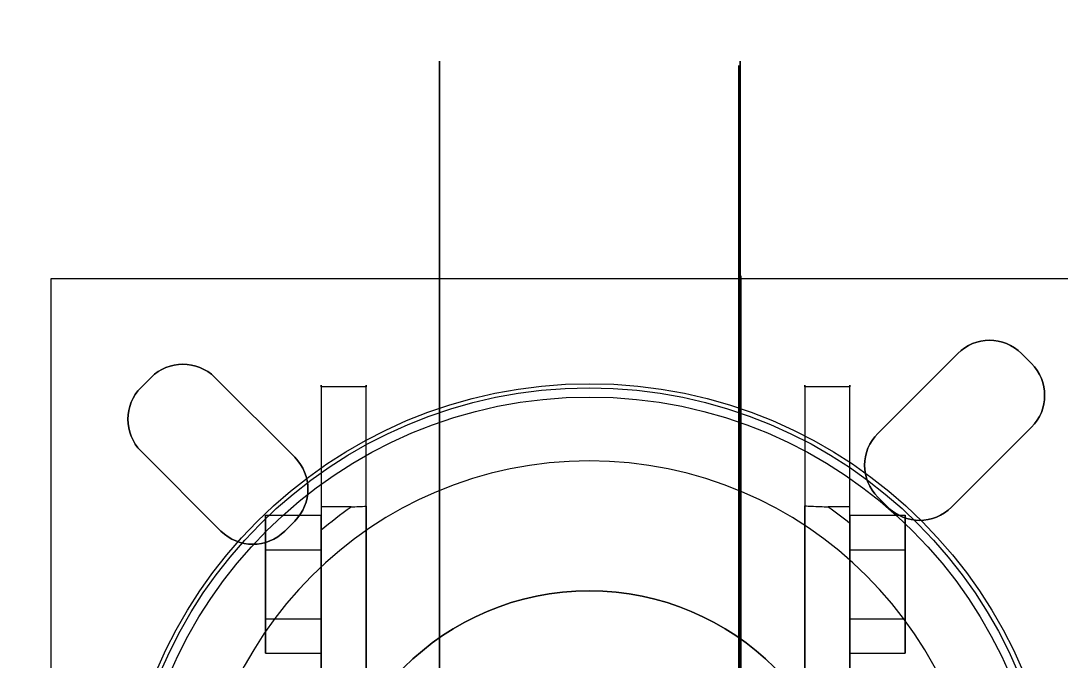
# Model space of a CAD drawing. Header units: millimetres. Extents: x 43168.9 to 43194.6, y -25545.1 to -25543.4.
# Drawn here: x 43170.384017 to 43170.385401, y -25543.921775 to -25543.920923 of the extents above; entities that cross this region are included whole.
import ezdxf

# ---------------------------------------------------------------- set-up
doc = ezdxf.new("R2010")
doc.units = ezdxf.units.MM
doc.header["$LTSCALE"] = 200

msp = doc.modelspace()

# ---------------------------------------------------------------- linework, layer by layer
at = {"extrusion": (1.224606353822377e-16, -1.175177301013156e-30, -1)}
for p, q in [((43170.38547880931, -25543.92126670943, 0.002138780464985519), (43170.38405651481, -25543.92126670943, 0.002138780464985519)), ((43170.38405651481, -25543.92126670943, 0.002138780464985519), (43170.38405651481, -25543.92282645591, 0.002138780464985519)), ((43170.3852633474, -25543.9213659499, 0.002138780464985519), (43170.38515702965, -25543.92147226765, 0.002138780464985519)), ((43170.38536146597, -25543.92137921566, 0.002138780464985519), (43170.38534820022, -25543.9213659499, 0.002138780464985519)), ((43170.3841900215, -25543.92139775458, 0.002138780464985519), (43170.38417675574, -25543.92141102034, 0.002138780464985519)), ((43170.38438119207, -25543.92150407234, 0.002138780464985519), (43170.38427487431, -25543.92139775458, 0.002138780464985519)), ((43170.38525514822, -25543.92157038622, 0.002138780464985519), (43170.38536146597, -25543.92146406847, 0.002138780464985519)), ((43170.38417675574, -25543.92149587315, 0.002138780464985519), (43170.38428307349, -25543.92160219091, 0.002138780464985519)), ((43170.38515702965, -25543.92155712047, 0.002138780464985519), (43170.38517029541, -25543.92157038622, 0.002138780464985519)), ((43170.38436792631, -25543.92160219091, 0.002138780464985519), (43170.38438119207, -25543.92158892515, 0.002138780464985519)), ((43170.38434249225, -25543.92162705799, 0.0006586857650597125), (43170.38434249225, -25543.92171889513, 0.0006586857650597125)), ((43170.38434249225, -25543.92162705799, 0.0006586857650597125), (43170.38441647484, -25543.92162705799, 0.0006586857650597125)), ((43170.38441647484, -25543.92162705799, 0.0006586857650597125), (43170.38441647484, -25543.92171889513, 0.0006586857650597125)), ((43170.38511962513, -25543.92162705799, 0.0006586857650597125), (43170.38511962513, -25543.92171889513, 0.0006586857650597125)), ((43170.38511962513, -25543.92162705799, 0.0006586857650597125), (43170.38519360773, -25543.92162705799, 0.0006586857650597125)), ((43170.38519360773, -25543.92162705799, 0.0006586857650597125), (43170.38519360773, -25543.92171889513, 0.0006586857650597125)), ((43170.38434249225, -25543.92171889513, 0.0006586857650597125), (43170.38441647484, -25543.92171889513, 0.0006586857650597125)), ((43170.38511962513, -25543.92171889513, 0.0006586857650597125), (43170.38519360773, -25543.92171889513, 0.0006586857650597125))]:
    msp.add_line(p, q, dxfattribs=at)
at = {"extrusion": (9.596367823383098e-15, 1, 0)}
for p, q in [((43170.38547880931, -25543.92126670943, 0.002207867968358133), (43170.38405651481, -25543.92126670943, 0.002207867968358133)), ((43170.38405651481, -25543.92126670943, 0.002138780464985519), (43170.38405651481, -25543.92126670943, 0.002207867968358133)), ((43170.38547880931, -25543.92126670943, 0.002138780464985519), (43170.38405651481, -25543.92126670943, 0.002138780464985519))]:
    msp.add_line(p, q, dxfattribs=at)
at = {"extrusion": (-1, 9.596367823383098e-15, -1.224606353822377e-16)}
for p, q in [((43170.38405651481, -25543.92126670943, 0.002207867968358133), (43170.38405651481, -25543.92282645591, 0.002207867968358133)), ((43170.38405651481, -25543.92126670943, 0.002138780464985519), (43170.38405651481, -25543.92126670943, 0.002207867968358133)), ((43170.38405651481, -25543.92126670943, 0.002138780464985519), (43170.38405651481, -25543.92282645591, 0.002138780464985519)), ((43170.38441645875, -25543.92141033117, 0.0007603833578904045), (43170.38441645875, -25543.92157004796, 0.001966120753969207)), ((43170.38505976245, -25543.92141033117, 0.0007603833578904045), (43170.38505976245, -25543.92156871033, 0.00195602271169492)), ((43170.38441645875, -25543.92157004796, 0.001966120753969207), (43170.38441645875, -25543.92160064725, 0.001965807178028839)), ((43170.38434249225, -25543.92162705799, 0.0008177523622566781), (43170.38434249225, -25543.92158113941, 0.0007382190636581953)), ((43170.38434249225, -25543.92158113941, 0.0007382190636581953), (43170.38434249225, -25543.92162705799, 0.0006586857650597125)), ((43170.38511962513, -25543.92162705799, 0.0008177523622566781), (43170.38511962513, -25543.92158113941, 0.0007382190636581953)), ((43170.38511962513, -25543.92158113941, 0.0007382190636581953), (43170.38511962513, -25543.92162705799, 0.0006586857650597125)), ((43170.38434249225, -25543.92171889513, 0.0008177523622566781), (43170.38434249225, -25543.92162705799, 0.0008177523622566781)), ((43170.38434249225, -25543.92162705799, 0.0006586857650597125), (43170.38434249225, -25543.92171889513, 0.0006586857650597125)), ((43170.38511962513, -25543.92171889513, 0.0008177523622566781), (43170.38511962513, -25543.92162705799, 0.0008177523622566781)), ((43170.38511962513, -25543.92162705799, 0.0006586857650597125), (43170.38511962513, -25543.92171889513, 0.0006586857650597125)), ((43170.38434249225, -25543.9217648137, 0.0007382190636581953), (43170.38434249225, -25543.92171889513, 0.0008177523622566781)), ((43170.38434249225, -25543.92171889513, 0.0006586857650597125), (43170.38434249225, -25543.9217648137, 0.0007382190636581953)), ((43170.38511962513, -25543.9217648137, 0.0007382190636581953), (43170.38511962513, -25543.92171889513, 0.0008177523622566781)), ((43170.38511962513, -25543.92171889513, 0.0006586857650597125), (43170.38511962513, -25543.9217648137, 0.0007382190636581953))]:
    msp.add_line(p, q, dxfattribs=at)
for p, q in [((43170.38547880931, -25543.92126670943, 0.002207867968358133), (43170.38405651481, -25543.92126670943, 0.002207867968358133)), ((43170.38405651481, -25543.92126670943, 0.002207867968358133), (43170.38405651481, -25543.92282645591, 0.002207867968358133)), ((43170.38515702965, -25543.92147226765, 0.002207867968358133), (43170.3852633474, -25543.9213659499, 0.002207867968358133)), ((43170.38534820022, -25543.9213659499, 0.002207867968358133), (43170.38536146597, -25543.92137921566, 0.002207867968358133)), ((43170.38417675574, -25543.92141102034, 0.002207867968358133), (43170.3841900215, -25543.92139775458, 0.002207867968358133)), ((43170.38427487431, -25543.92139775458, 0.002207867968358133), (43170.38438119207, -25543.92150407234, 0.002207867968358133)), ((43170.38536146597, -25543.92146406847, 0.002207867968358133), (43170.38525514822, -25543.92157038622, 0.002207867968358133)), ((43170.38428307349, -25543.92160219091, 0.002207867968358133), (43170.38417675574, -25543.92149587315, 0.002207867968358133)), ((43170.38517029541, -25543.92157038622, 0.002207867968358133), (43170.38515702965, -25543.92155712047, 0.002207867968358133)), ((43170.38438119207, -25543.92158892515, 0.002207867968358133), (43170.38436792631, -25543.92160219091, 0.002207867968358133)), ((43170.38434249225, -25543.92171889513, 0.0008177523622566781), (43170.38434249225, -25543.92162705799, 0.0008177523622566781)), ((43170.38434249225, -25543.92162705799, 0.0008177523622566781), (43170.38441647484, -25543.92162705799, 0.0008177523622566781)), ((43170.38441647484, -25543.92171889513, 0.0008177523622566781), (43170.38441647484, -25543.92162705799, 0.0008177523622566781)), ((43170.38511962513, -25543.92171889513, 0.0008177523622566781), (43170.38511962513, -25543.92162705799, 0.0008177523622566781)), ((43170.38511962513, -25543.92162705799, 0.0008177523622566781), (43170.38519360773, -25543.92162705799, 0.0008177523622566781)), ((43170.38519360773, -25543.92171889513, 0.0008177523622566781), (43170.38519360773, -25543.92162705799, 0.0008177523622566781)), ((43170.38434249225, -25543.92171889513, 0.0008177523622566781), (43170.38441647484, -25543.92171889513, 0.0008177523622566781)), ((43170.38511962513, -25543.92171889513, 0.0008177523622566781), (43170.38519360773, -25543.92171889513, 0.0008177523622566781))]:
    msp.add_line(p, q)
at = {"extrusion": (0.7071067811865408, -0.7071067811865542, 8.659274570719355e-17)}
for p, q in [((43170.38515702965, -25543.92147226765, 0.002207867968358133), (43170.3852633474, -25543.9213659499, 0.002207867968358133)), ((43170.3852633474, -25543.9213659499, 0.002138780464985519), (43170.38515702965, -25543.92147226765, 0.002138780464985519)), ((43170.3852633474, -25543.9213659499, 0.002207867968358133), (43170.3852633474, -25543.9213659499, 0.002138780464985519)), ((43170.38417675574, -25543.92141102034, 0.002207867968358133), (43170.3841900215, -25543.92139775458, 0.002207867968358133)), ((43170.3841900215, -25543.92139775458, 0.002138780464985519), (43170.38417675574, -25543.92141102034, 0.002138780464985519)), ((43170.3841900215, -25543.92139775458, 0.002207867968358133), (43170.3841900215, -25543.92139775458, 0.002138780464985519)), ((43170.38417675574, -25543.92141102034, 0.002207867968358133), (43170.38417675574, -25543.92141102034, 0.002138780464985519)), ((43170.38515702965, -25543.92147226765, 0.002207867968358133), (43170.38515702965, -25543.92147226765, 0.002138780464985519))]:
    msp.add_line(p, q, dxfattribs=at)
at = {"extrusion": (-0.7071067811865542, -0.7071067811865408, -8.659274570719355e-17)}
for p, q in [((43170.38534820022, -25543.9213659499, 0.002207867968358133), (43170.38536146597, -25543.92137921566, 0.002207867968358133)), ((43170.38534820022, -25543.9213659499, 0.002207867968358133), (43170.38534820022, -25543.9213659499, 0.002138780464985519)), ((43170.38536146597, -25543.92137921566, 0.002138780464985519), (43170.38534820022, -25543.9213659499, 0.002138780464985519)), ((43170.38536146597, -25543.92137921566, 0.002207867968358133), (43170.38536146597, -25543.92137921566, 0.002138780464985519)), ((43170.38427487431, -25543.92139775458, 0.002207867968358133), (43170.38438119207, -25543.92150407234, 0.002207867968358133)), ((43170.38427487431, -25543.92139775458, 0.002207867968358133), (43170.38427487431, -25543.92139775458, 0.002138780464985519)), ((43170.38438119207, -25543.92150407234, 0.002138780464985519), (43170.38427487431, -25543.92139775458, 0.002138780464985519)), ((43170.38438119207, -25543.92150407234, 0.002207867968358133), (43170.38438119207, -25543.92150407234, 0.002138780464985519))]:
    msp.add_line(p, q, dxfattribs=at)
at = {"extrusion": (9.497186353124961e-15, 0.9913404405199648, 0.1313169105244342)}
for p, q in [((43170.38447645875, -25543.92141033117, 0.0007603833578904045), (43170.38441645875, -25543.92141033117, 0.0007603833578904045)), ((43170.38441645875, -25543.92141033117, 0.0007603833578904045), (43170.38441645875, -25543.92157004796, 0.001966120753969207)), ((43170.38447645875, -25543.92156917798, 0.001959553072581827), (43170.38447645875, -25543.92141033117, 0.0007603833578904045)), ((43170.38505976245, -25543.92141033117, 0.0007603833578904045), (43170.38505976245, -25543.92156871033, 0.00195602271169492)), ((43170.38511976245, -25543.92141033117, 0.0007603833578904045), (43170.38505976245, -25543.92141033117, 0.0007603833578904045)), ((43170.38511976245, -25543.92157004796, 0.001966120753969207), (43170.38511976245, -25543.92141033117, 0.0007603833578904045)), ((43170.38445608798, -25543.92157004796, 0.001966120753969207), (43170.38441645875, -25543.92157004796, 0.001966120753969207)), ((43170.38511976245, -25543.92157004796, 0.001966120753969207), (43170.38509114315, -25543.92157004796, 0.001966120753969207))]:
    msp.add_line(p, q, dxfattribs=at)
at = {"extrusion": (1, -9.596367823383098e-15, 1.224606353822377e-16)}
for p, q in [((43170.38447645875, -25543.92156917798, 0.001959553072581827), (43170.38447645875, -25543.92141033117, 0.0007603833578904045)), ((43170.38511976245, -25543.92157004796, 0.001966120753969207), (43170.38511976245, -25543.92141033117, 0.0007603833578904045)), ((43170.38511976245, -25543.92159156197, 0.001965900282317287), (43170.38511976245, -25543.92157004796, 0.001966120753969207)), ((43170.38441647484, -25543.92162705799, 0.0008177523622566781), (43170.38441647484, -25543.92158113941, 0.0007382190636581953)), ((43170.38441647484, -25543.92158113941, 0.0007382190636581953), (43170.38441647484, -25543.92162705799, 0.0006586857650597125)), ((43170.38519360773, -25543.92162705799, 0.0008177523622566781), (43170.38519360773, -25543.92158113941, 0.0007382190636581953)), ((43170.38519360773, -25543.92158113941, 0.0007382190636581953), (43170.38519360773, -25543.92162705799, 0.0006586857650597125)), ((43170.38441647484, -25543.92171889513, 0.0008177523622566781), (43170.38441647484, -25543.92162705799, 0.0008177523622566781)), ((43170.38441647484, -25543.92162705799, 0.0006586857650597125), (43170.38441647484, -25543.92171889513, 0.0006586857650597125)), ((43170.38519360773, -25543.92171889513, 0.0008177523622566781), (43170.38519360773, -25543.92162705799, 0.0008177523622566781)), ((43170.38519360773, -25543.92162705799, 0.0006586857650597125), (43170.38519360773, -25543.92171889513, 0.0006586857650597125)), ((43170.38441647484, -25543.9217648137, 0.0007382190636581953), (43170.38441647484, -25543.92171889513, 0.0008177523622566781)), ((43170.38441647484, -25543.92171889513, 0.0006586857650597125), (43170.38441647484, -25543.9217648137, 0.0007382190636581953)), ((43170.38519360773, -25543.9217648137, 0.0007382190636581953), (43170.38519360773, -25543.92171889513, 0.0008177523622566781)), ((43170.38519360773, -25543.92171889513, 0.0006586857650597125), (43170.38519360773, -25543.9217648137, 0.0007382190636581953))]:
    msp.add_line(p, q, dxfattribs=at)
at = {"extrusion": (-0.7071067811865408, 0.7071067811865542, -8.659274570719355e-17)}
for p, q in [((43170.38536146597, -25543.92146406847, 0.002207867968358133), (43170.38525514822, -25543.92157038622, 0.002207867968358133)), ((43170.38525514822, -25543.92157038622, 0.002138780464985519), (43170.38536146597, -25543.92146406847, 0.002138780464985519)), ((43170.38536146597, -25543.92146406847, 0.002207867968358133), (43170.38536146597, -25543.92146406847, 0.002138780464985519)), ((43170.38525514822, -25543.92157038622, 0.002207867968358133), (43170.38525514822, -25543.92157038622, 0.002138780464985519)), ((43170.38438119207, -25543.92158892515, 0.002207867968358133), (43170.38436792631, -25543.92160219091, 0.002207867968358133)), ((43170.38436792631, -25543.92160219091, 0.002138780464985519), (43170.38438119207, -25543.92158892515, 0.002138780464985519)), ((43170.38438119207, -25543.92158892515, 0.002207867968358133), (43170.38438119207, -25543.92158892515, 0.002138780464985519)), ((43170.38436792631, -25543.92160219091, 0.002207867968358133), (43170.38436792631, -25543.92160219091, 0.002138780464985519))]:
    msp.add_line(p, q, dxfattribs=at)
at = {"extrusion": (0.7071067811865542, 0.7071067811865408, 8.659274570719355e-17)}
for p, q in [((43170.38428307349, -25543.92160219091, 0.002207867968358133), (43170.38417675574, -25543.92149587315, 0.002207867968358133)), ((43170.38417675574, -25543.92149587315, 0.002207867968358133), (43170.38417675574, -25543.92149587315, 0.002138780464985519)), ((43170.38417675574, -25543.92149587315, 0.002138780464985519), (43170.38428307349, -25543.92160219091, 0.002138780464985519)), ((43170.38517029541, -25543.92157038622, 0.002207867968358133), (43170.38515702965, -25543.92155712047, 0.002207867968358133)), ((43170.38515702965, -25543.92155712047, 0.002207867968358133), (43170.38515702965, -25543.92155712047, 0.002138780464985519)), ((43170.38515702965, -25543.92155712047, 0.002138780464985519), (43170.38517029541, -25543.92157038622, 0.002138780464985519)), ((43170.38517029541, -25543.92157038622, 0.002207867968358133), (43170.38517029541, -25543.92157038622, 0.002138780464985519)), ((43170.38428307349, -25543.92160219091, 0.002207867968358133), (43170.38428307349, -25543.92160219091, 0.002138780464985519))]:
    msp.add_line(p, q, dxfattribs=at)
at = {"extrusion": (-2.207908700027631e-16, -0.01024727961611997, 0.9999474952518602)}
for p, q in [((43170.38445608798, -25543.92157004796, 0.001966120753969207), (43170.38441645875, -25543.92157004796, 0.001966120753969207)), ((43170.38441645875, -25543.92157004796, 0.001966120753969207), (43170.38441645875, -25543.92160064725, 0.001965807178028839)), ((43170.38511976245, -25543.92157004796, 0.001966120753969207), (43170.38509114315, -25543.92157004796, 0.001966120753969207)), ((43170.38511976245, -25543.92159156197, 0.001965900282317287), (43170.38511976245, -25543.92157004796, 0.001966120753969207))]:
    msp.add_line(p, q, dxfattribs=at)
at = {"extrusion": (8.371928636800467e-15, 0.8660254037844396, -0.4999999999999986)}
for p, q in [((43170.38434249225, -25543.92158113941, 0.0007382190636581953), (43170.38434249225, -25543.92162705799, 0.0006586857650597125)), ((43170.38434249225, -25543.92158113941, 0.0007382190636581953), (43170.38441647484, -25543.92158113941, 0.0007382190636581953)), ((43170.38441647484, -25543.92158113941, 0.0007382190636581953), (43170.38441647484, -25543.92162705799, 0.0006586857650597125)), ((43170.38511962513, -25543.92158113941, 0.0007382190636581953), (43170.38511962513, -25543.92162705799, 0.0006586857650597125)), ((43170.38511962513, -25543.92158113941, 0.0007382190636581953), (43170.38519360773, -25543.92158113941, 0.0007382190636581953)), ((43170.38519360773, -25543.92158113941, 0.0007382190636581953), (43170.38519360773, -25543.92162705799, 0.0006586857650597125)), ((43170.38434249225, -25543.92162705799, 0.0006586857650597125), (43170.38441647484, -25543.92162705799, 0.0006586857650597125)), ((43170.38511962513, -25543.92162705799, 0.0006586857650597125), (43170.38519360773, -25543.92162705799, 0.0006586857650597125))]:
    msp.add_line(p, q, dxfattribs=at)
at = {"extrusion": (8.24946800141836e-15, 0.8660254037844528, 0.4999999999999754)}
for p, q in [((43170.38434249225, -25543.92162705799, 0.0008177523622566781), (43170.38434249225, -25543.92158113941, 0.0007382190636581953)), ((43170.38434249225, -25543.92158113941, 0.0007382190636581953), (43170.38441647484, -25543.92158113941, 0.0007382190636581953)), ((43170.38441647484, -25543.92162705799, 0.0008177523622566781), (43170.38441647484, -25543.92158113941, 0.0007382190636581953)), ((43170.38511962513, -25543.92162705799, 0.0008177523622566781), (43170.38511962513, -25543.92158113941, 0.0007382190636581953)), ((43170.38511962513, -25543.92158113941, 0.0007382190636581953), (43170.38519360773, -25543.92158113941, 0.0007382190636581953)), ((43170.38519360773, -25543.92162705799, 0.0008177523622566781), (43170.38519360773, -25543.92158113941, 0.0007382190636581953)), ((43170.38434249225, -25543.92162705799, 0.0008177523622566781), (43170.38441647484, -25543.92162705799, 0.0008177523622566781)), ((43170.38511962513, -25543.92162705799, 0.0008177523622566781), (43170.38519360773, -25543.92162705799, 0.0008177523622566781))]:
    msp.add_line(p, q, dxfattribs=at)
at = {"extrusion": (-8.249468001418229e-15, -0.8660254037844396, -0.4999999999999986)}
for p, q in [((43170.38434249225, -25543.92171889513, 0.0006586857650597125), (43170.38434249225, -25543.9217648137, 0.0007382190636581953)), ((43170.38434249225, -25543.92171889513, 0.0006586857650597125), (43170.38441647484, -25543.92171889513, 0.0006586857650597125)), ((43170.38441647484, -25543.92171889513, 0.0006586857650597125), (43170.38441647484, -25543.9217648137, 0.0007382190636581953)), ((43170.38511962513, -25543.92171889513, 0.0006586857650597125), (43170.38511962513, -25543.9217648137, 0.0007382190636581953)), ((43170.38511962513, -25543.92171889513, 0.0006586857650597125), (43170.38519360773, -25543.92171889513, 0.0006586857650597125)), ((43170.38519360773, -25543.92171889513, 0.0006586857650597125), (43170.38519360773, -25543.9217648137, 0.0007382190636581953)), ((43170.38434249225, -25543.9217648137, 0.0007382190636581953), (43170.38441647484, -25543.9217648137, 0.0007382190636581953)), ((43170.38511962513, -25543.9217648137, 0.0007382190636581953), (43170.38519360773, -25543.9217648137, 0.0007382190636581953))]:
    msp.add_line(p, q, dxfattribs=at)
at = {"extrusion": (-8.37192863680034e-15, -0.866025403784426, 0.5000000000000219)}
for p, q in [((43170.38434249225, -25543.9217648137, 0.0007382190636581953), (43170.38434249225, -25543.92171889513, 0.0008177523622566781)), ((43170.38434249225, -25543.92171889513, 0.0008177523622566781), (43170.38441647484, -25543.92171889513, 0.0008177523622566781)), ((43170.38441647484, -25543.9217648137, 0.0007382190636581953), (43170.38441647484, -25543.92171889513, 0.0008177523622566781)), ((43170.38511962513, -25543.9217648137, 0.0007382190636581953), (43170.38511962513, -25543.92171889513, 0.0008177523622566781)), ((43170.38511962513, -25543.92171889513, 0.0008177523622566781), (43170.38519360773, -25543.92171889513, 0.0008177523622566781)), ((43170.38519360773, -25543.9217648137, 0.0007382190636581953), (43170.38519360773, -25543.92171889513, 0.0008177523622566781)), ((43170.38434249225, -25543.9217648137, 0.0007382190636581953), (43170.38441647484, -25543.9217648137, 0.0007382190636581953)), ((43170.38511962513, -25543.9217648137, 0.0007382190636581953), (43170.38519360773, -25543.9217648137, 0.0007382190636581953))]:
    msp.add_line(p, q, dxfattribs=at)
for centre, radius in [((43170.38361247953, -25543.91923345247, 0.0120556941268622), 0.004566449080721259), ((43170.38361247953, -25543.91923345247, 0.01197933280888286), 0.004566449080721259), ((43170.38361247953, -25543.91923345247, 0.0120556941268622), 0.004566449080721259), ((43170.38361247953, -25543.91923345247, 0.01197933280888286), 0.004235272369038546), ((43170.38361247953, -25543.91923345247, 0.01172479502731119), 0.004005996155783237), ((43170.38361247953, -25543.91923345247, 0.01172479502731119), 0.004005996155783237), ((43170.38361247953, -25543.91923345247, 0.002205082340510182), 0.004005996155783237), ((43170.38361247953, -25543.91923345247, 0.002285392237536607), 0.003936490781277223), ((43170.38361247953, -25543.91923345247, 0.002285392237536607), 0.003936490781277223), ((43170.38361247953, -25543.91923345247, 0.0120556941268622), 0.003936490781277223), ((43170.38360407183, -25543.91921360648), 0.0037), ((43170.38477361557, -25543.92203167611, 0.002134643740729143), 0.0006255573915870372), ((43170.38477301969, -25543.92203074355, 0.002158288652903005), 0.0006191864306905016), ((43170.38477361557, -25543.92203167611, 0.002134643740729143), 0.0006078110779423839), ((43170.38477301969, -25543.92203074355, 0.002094300242856386), 0.0003489896236138122)]:
    msp.add_circle(centre, radius)
at = {"extrusion": (0, 0, -1)}
for centre, radius in [((-43170.38361247953, -25543.91923345247, -0.01197933280888286), 0.004566449080721259), ((-43170.38361247953, -25543.91923345247, -0.01197933280888286), 0.004235272369038546), ((-43170.38361247953, -25543.91923345247, -0.002205082340510182), 0.004005996155783237), ((-43170.38361247953, -25543.91923345247, -0.0120556941268622), 0.003936490781277223)]:
    msp.add_circle(centre, radius, dxfattribs=at)
at = {"extrusion": (-1, 9.596367823383098e-15, -1.224606353822377e-16)}
for centre, radius in [((25543.92167583985, 0.0007588174959823545, -43170.38457370178), 0.0006988257574914537), ((25543.92167578219, 0.0007593139332526573, -43170.38497205361), 0.0006933508988648327), ((25543.92167578219, 0.0007593139332526573, -43170.38497205361), 0.0004457441092905043), ((25543.92167583985, 0.0007588174959823545, -43170.38457370178), 0.0004448516632383161), ((25543.92167583985, 0.0007588174959823545, -43170.38457365178), 0.0004132872252272222)]:
    msp.add_circle(centre, radius, dxfattribs=at)
at = {"extrusion": (1, -9.596367823383098e-15, 1.224606353822377e-16)}
for centre, radius in [((-25543.92167583985, 0.0007588174959823544, 43170.38497370177), 0.0006988257574914537), ((-25543.92167578219, 0.0007593139332526574, 43170.38457373864), 0.0006933508988648327), ((-25543.92167578219, 0.0007593139332526574, 43170.38457373864), 0.0004457441092905043), ((-25543.92167583985, 0.0007588174959823544, 43170.38497370177), 0.0004448516632383161), ((-25543.92167583985, 0.0007588174959823544, 43170.38497491067), 0.0004132872252272222)]:
    msp.add_circle(centre, radius, dxfattribs=at)
at = {"extrusion": (1.224606353822377e-16, -1.175177301013156e-30, -1)}
for centre, radius in [((-43170.38477301969, -25543.92203074355, -0.002091887176342136), 0.0005219320182339235), ((-43170.38477301969, -25543.92203074355, -0.001968179331185506), 0.0003489896236138122)]:
    msp.add_circle(centre, radius, dxfattribs=at)
for centre, radius, start, end in [((-43170.38530577381, -25543.9214083763, -0.002138780459698846), 5.999999999999888e-05, 45, 135), ((-43170.3842324479, -25543.92144018099, -0.002138780459698846), 5.999999999999888e-05, 45, 135), ((-43170.38531903957, -25543.92142164206, -0.002138780459698846), 5.999999999999888e-05, 135, 225), ((-43170.38421918215, -25543.92145344675, -0.002138780459698846), 5.999999999999888e-05, 315, 45), ((-43170.38519945605, -25543.92151469406, -0.002138780459698846), 6.000000000000289e-05, 315, 45), ((-43170.38433876566, -25543.92154649874, -0.002138780459698846), 6.000000000000289e-05, 135, 225), ((-43170.38521272181, -25543.92152795982, -0.002138780459698846), 6.000000000000289e-05, 225, 315), ((-43170.3843254999, -25543.9215597645, -0.002138780459698846), 6.000000000000289e-05, 225, 315)]:
    msp.add_arc(centre, radius, start, end, dxfattribs=at)
for centre, radius, start, end in [((43170.38530577381, -25543.9214083763, 0.002207867968358133), 5.999999999999888e-05, 45, 135), ((43170.3842324479, -25543.92144018099, 0.002207867968358133), 5.999999999999888e-05, 45, 135), ((43170.38531903957, -25543.92142164206, 0.002207867968358133), 5.999999999999888e-05, 315, 45), ((43170.38421918215, -25543.92145344675, 0.002207867968358133), 5.999999999999888e-05, 135, 225), ((43170.38519945605, -25543.92151469406, 0.002207867968358133), 6.000000000000289e-05, 135, 225), ((43170.38433876566, -25543.92154649874, 0.002207867968358133), 6.000000000000289e-05, 315, 45), ((43170.38521272181, -25543.92152795982, 0.002207867968358133), 6.000000000000289e-05, 225, 315), ((43170.3843254999, -25543.9215597645, 0.002207867968358133), 6.000000000000289e-05, 225, 315)]:
    msp.add_arc(centre, radius, start, end)
at = {"extrusion": (-1, 9.596367823383098e-15, -1.224606353822377e-16)}
for centre in [(25543.92166487993, 0.0007266647529700476, -43170.384416459), (25543.92166487993, 0.0007266647529700474, -43170.3850597627)]:
    msp.add_arc(centre, 0.0002567727149460356, 172.4543018309422, 354.6573506579568, dxfattribs=at)
at = {"extrusion": (1, -9.596367823383098e-15, 1.224606353822377e-16)}
for centre in [(-25543.92166487993, 0.0007266647529700476, 43170.384476459), (-25543.92166487993, 0.0007266647529700474, 43170.38511976269)]:
    msp.add_arc(centre, 0.0002567727149460356, 185.3426493420431, 7.545698169057779, dxfattribs=at)
for points in [[(43170.38441645875, -25543.92160064725, 0.001965807178028839), (43170.38442902722, -25543.92159000013, 0.001965916287736229), (43170.38444231889, -25543.92157971688, 0.001966021668675646), (43170.38445608798, -25543.92157004796, 0.001966120753969207)], [(43170.38445608798, -25543.92157004796, 0.001966120753969207), (43170.38446284156, -25543.9215697591, 0.001963940090413436), (43170.38446963363, -25543.92156946864, 0.0019617473602329), (43170.38447645875, -25543.92156917798, 0.001959553072581827)], [(43170.38509114315, -25543.92157004796, 0.001966120753969207), (43170.38510095453, -25543.9215769377, 0.001966050149163246), (43170.38511052533, -25543.92158413798, 0.001965976361975484), (43170.38511976245, -25543.92159156197, 0.001965900282317287)]]:
    msp.add_open_spline(points, degree=3)
for points, knots in [([(43170.38447645875, -25543.92156917798, 0.001959553072581827), (43170.38447645875, -25543.92157519318, 0.001956329458867768), (43170.38447645875, -25543.92158109009, 0.001953078093489961), (43170.38447645875, -25543.92162062273, 0.001930713106706494), (43170.38447645875, -25543.92165627467, 0.001907420117907125), (43170.38447645875, -25543.92169038148, 0.001881970835379025)], [32.76742813353391, 32.76742813353391, 32.76742813353391, 32.76742813353391, 32.8667544858102, 32.8667544858102, 33.44873575183473, 33.44873575183473, 33.44873575183473, 33.44873575183473]), ([(43170.38505976245, -25543.92168109923, 0.001881970835379025), (43170.38505976245, -25543.92166034314, 0.001897879501407556), (43170.38505976245, -25543.92163939852, 0.001912618982435626), (43170.38505976245, -25543.92160325341, 0.00193600478913647), (43170.38505976245, -25543.92158635134, 0.001946227496996596), (43170.38505976245, -25543.92156871033, 0.00195602271169492)], [2.256019587942383, 2.256019587942383, 2.256019587942383, 2.256019587942383, 2.618807726360886, 2.618807726360886, 2.90178048441674, 2.90178048441674, 2.90178048441674, 2.90178048441674]), ([(43170.38505976245, -25543.92156871033, 0.00195602271169492), (43170.38506278788, -25543.92156883845, 0.001956989864611987), (43170.38506580742, -25543.92156896667, 0.001957957894728995), (43170.38507630287, -25543.92156941328, 0.001961329393561468), (43170.38508374609, -25543.92156973158, 0.001963732320661086), (43170.38509114315, -25543.92157004796, 0.001966120753969207)], [1.37730205546756, 1.37730205546756, 1.37730205546756, 1.37730205546756, 1.421633906721363, 1.421633906721363, 1.531716836590042, 1.531716836590042, 1.531716836590042, 1.531716836590042]), ([(43170.38441645875, -25543.92175378548, 0.001881970835379025), (43170.38441645875, -25543.92174016755, 0.001890244346687095), (43170.38441645875, -25543.92172637238, 0.001898488918590107), (43170.38441645875, -25543.92168191586, 0.00192442735583592), (43170.38441645875, -25543.92164625815, 0.001943985279768953), (43170.38441645875, -25543.92160666741, 0.00196296829052294), (43170.38441645875, -25543.92160365944, 0.001964394797235494), (43170.38441645875, -25543.92160064725, 0.001965807178028839)], [1.454837035072336, 1.454837035072336, 1.454837035072336, 1.454837035072336, 1.67227900541954, 1.67227900541954, 2.226890500594667, 2.226890500594667, 2.272394894476281, 2.272394894476281, 2.272394894476281, 2.272394894476281]), ([(43170.38511976245, -25543.92159156197, 0.001965900282317287), (43170.38511976245, -25543.92160126288, 0.001961260235298465), (43170.38511976245, -25543.9216109552, 0.001956443007039201), (43170.38511976245, -25543.92165687459, 0.001932805720183038), (43170.38511976245, -25543.92169215682, 0.00191208433435161), (43170.38511976245, -25543.92172900646, 0.001889061361963224), (43170.38511976245, -25543.92173453832, 0.001885569930402877), (43170.38511976245, -25543.92174018593, 0.001881970835379025)], [31.70801991575285, 31.70801991575285, 31.70801991575285, 31.70801991575285, 31.85597895647471, 31.85597895647471, 32.41398003436566, 32.41398003436566, 32.50773762322635, 32.50773762322635, 32.50773762322635, 32.50773762322635]), ([(43170.38505976245, -25543.92182169384, 0.001842075109922504), (43170.38505976245, -25543.92182154606, 0.00184207476032627), (43170.38505976245, -25543.92182139847, 0.001842074494049243), (43170.38505976245, -25543.92180470548, 0.001842053736750037), (43170.38505976245, -25543.92178655306, 0.001843131591488077), (43170.38505976245, -25543.92175099798, 0.001849076099853778), (43170.38505976245, -25543.92173360401, 0.001853994518161588), (43170.38505976245, -25543.92171160611, 0.00186334202154512), (43170.38505976245, -25543.92170435435, 0.001866911831245298), (43170.38505976245, -25543.92169164616, 0.001874394388851138), (43170.38505976245, -25543.92168609138, 0.001878144557743161), (43170.38505976245, -25543.92168109923, 0.001881970835379025)], [5.4528457059059, 5.4528457059059, 5.4528457059059, 5.4528457059059, 5.455056551762461, 5.455056551762461, 5.703240706158052, 5.703240706158052, 5.951424860553645, 5.951424860553645, 6.061763775198482, 6.061763775198482, 6.153410681086611, 6.153410681086611, 6.153410681086611, 6.153410681086611]), ([(43170.38447645875, -25543.92169038148, 0.001881970835379025), (43170.38447645875, -25543.921693898, 0.001879346941554849), (43170.38447645875, -25543.92169763388, 0.001876794578236453), (43170.38447645875, -25543.92170806028, 0.001870285152487154), (43170.38447645875, -25543.92171495501, 0.001866649113206415), (43170.38447645875, -25543.92175716965, 0.001847226598089003), (43170.38447645875, -25543.92179669806, 0.001841985703143516), (43170.38447645875, -25543.92183758741, 0.001842075109922504)], [2.777412430806473, 2.777412430806473, 2.777412430806473, 2.777412430806473, 2.839325034064735, 2.839325034064735, 2.945725270088024, 2.945725270088024, 3.536350707425304, 3.536350707425304, 3.536350707425304, 3.536350707425304]), ([(43170.38511976245, -25543.92174018593, 0.001881970835379025), (43170.38511976245, -25543.92174166329, 0.001881029347876606), (43170.38511976245, -25543.92174313809, 0.001880121113753754), (43170.38511976245, -25543.92175302972, 0.001874220101012208), (43170.38511976245, -25543.92176268349, 0.001869461612637878), (43170.38511976245, -25543.92178262079, 0.001861451667360072), (43170.38511976245, -25543.92179289746, 0.001858183137368332), (43170.38511976245, -25543.92183740119, 0.001846383301604172), (43170.38511976245, -25543.92187661363, 0.001843256058012563), (43170.38511976245, -25543.92192850421, 0.001842128782207473), (43170.38511976245, -25543.92194090861, 0.001842064226244614), (43170.38511976245, -25543.92195322276, 0.001842075109922504)], [2.538716028909052, 2.538716028909052, 2.538716028909052, 2.538716028909052, 2.564326746608432, 2.564326746608432, 2.711487417848592, 2.711487417848592, 2.858648089088752, 2.858648089088752, 3.402109721110911, 3.402109721110911, 3.572327035064523, 3.572327035064523, 3.572327035064523, 3.572327035064523]), ([(43170.38441645875, -25543.92230956675, 0.001881970835379025), (43170.38441645875, -25543.92230871153, 0.001881451249561314), (43170.38441645875, -25543.92230785129, 0.001880938455243583), (43170.38441645875, -25543.92229688588, 0.001874523593966271), (43170.38441645875, -25543.9222861728, 0.001869612755969325), (43170.38441645875, -25543.92223970683, 0.001851851533498336), (43170.38441645875, -25543.92219807908, 0.001846251232565163), (43170.38441645875, -25543.92213468784, 0.001842789922670599), (43170.38441645875, -25543.92211340595, 0.001842416602610882), (43170.38441645875, -25543.92207165444, 0.001842069280462576), (43170.38441645875, -25543.92205118492, 0.001842084219902472), (43170.38441645875, -25543.92201216731, 0.001842084219902472), (43170.38441645875, -25543.92199169779, 0.001842069280462576), (43170.38441645875, -25543.92194994628, 0.001842416602610882), (43170.38441645875, -25543.92192866439, 0.001842789922670599), (43170.38441645875, -25543.92186527315, 0.00184625123256516), (43170.38441645875, -25543.9218236454, 0.001851851533498336), (43170.38441645875, -25543.92177717942, 0.001869612755969325), (43170.38441645875, -25543.92176646635, 0.001874523593966271), (43170.38441645875, -25543.92175550094, 0.001880938455243583), (43170.38441645875, -25543.9217546407, 0.001881451249561312), (43170.38441645875, -25543.92175378548, 0.001881970835379025)], [2.494793806350416, 2.494793806350416, 2.494793806350416, 2.494793806350416, 2.508566223906483, 2.508566223906483, 2.669474497256725, 2.669474497256725, 3.254738701224783, 3.254738701224783, 3.547370803208812, 3.547370803208812, 3.840002905192841, 3.840002905192841, 4.132635007176869, 4.132635007176869, 4.425267109160899, 4.425267109160899, 5.010531313128956, 5.010531313128956, 5.171439586479199, 5.171439586479199, 5.185212004035265, 5.185212004035265, 5.185212004035265, 5.185212004035265])]:
    msp.add_open_spline(points, degree=3, knots=knots)

doc.saveas('drawing.dxf')
